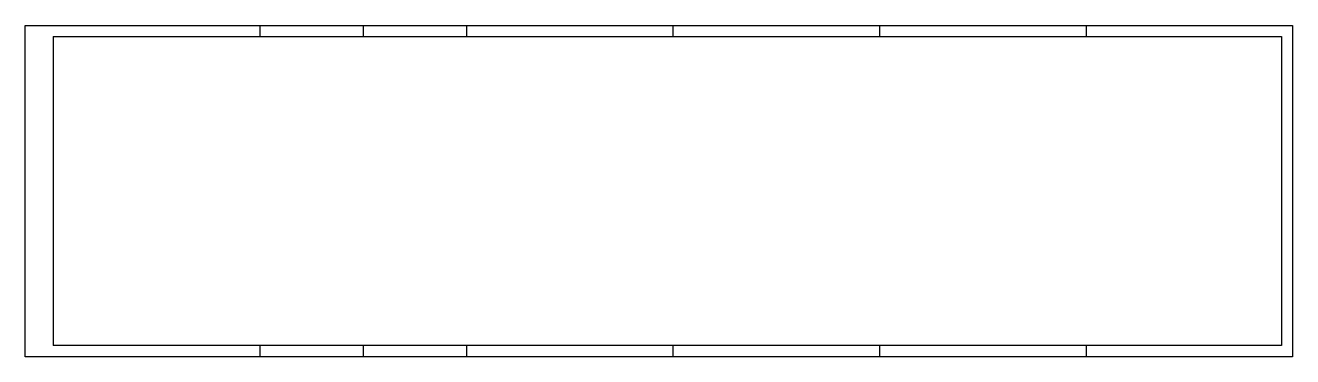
# Model space of a CAD drawing. Header units: millimetres. Extents: x 197 to 310, y -2024 to -1994.
import ezdxf

# ---------------------------------------------------------------- set-up
doc = ezdxf.new("R2010")
doc.units = ezdxf.units.MM
doc.header["$LTSCALE"] = 10
doc.layers.add('FOLHA', color=7, linetype='Continuous')

msp = doc.modelspace()

# ---------------------------------------------------------------- linework, layer by layer
at = {"layer": 'FOLHA'}
for p, q in [((196.51, -1994.44), (310.01, -1994.44)), ((196.51, -2024.14), (196.51, -1994.44)), ((217.51, -1994.44), (217.51, -1995.44)), ((226.76, -1994.44), (226.76, -1995.44)), ((236.01, -1994.44), (236.01, -1995.44)), ((254.51, -1994.44), (254.51, -1995.44)), ((273.01, -1994.44), (273.01, -1995.44)), ((291.51, -1994.44), (291.51, -1995.44)), ((310.01, -1994.44), (310.01, -2024.14)), ((217.51, -2023.14), (217.51, -2024.14)), ((226.76, -2023.14), (226.76, -2024.14)), ((236.01, -2023.14), (236.01, -2024.14)), ((254.51, -2023.14), (254.51, -2024.14)), ((273.01, -2023.14), (273.01, -2024.14)), ((291.51, -2023.14), (291.51, -2024.14)), ((310.01, -2024.14), (196.51, -2024.14))]:
    msp.add_line(p, q, dxfattribs=at)
at = {"layer": 'FOLHA', "color": 5}
for p, q in [((199.01, -1995.44), (309.01, -1995.44)), ((199.01, -1995.44), (199.01, -2023.14)), ((309.01, -1995.44), (309.01, -2023.14)), ((309.01, -2023.14), (199.01, -2023.14))]:
    msp.add_line(p, q, dxfattribs=at)

doc.saveas('drawing.dxf')
